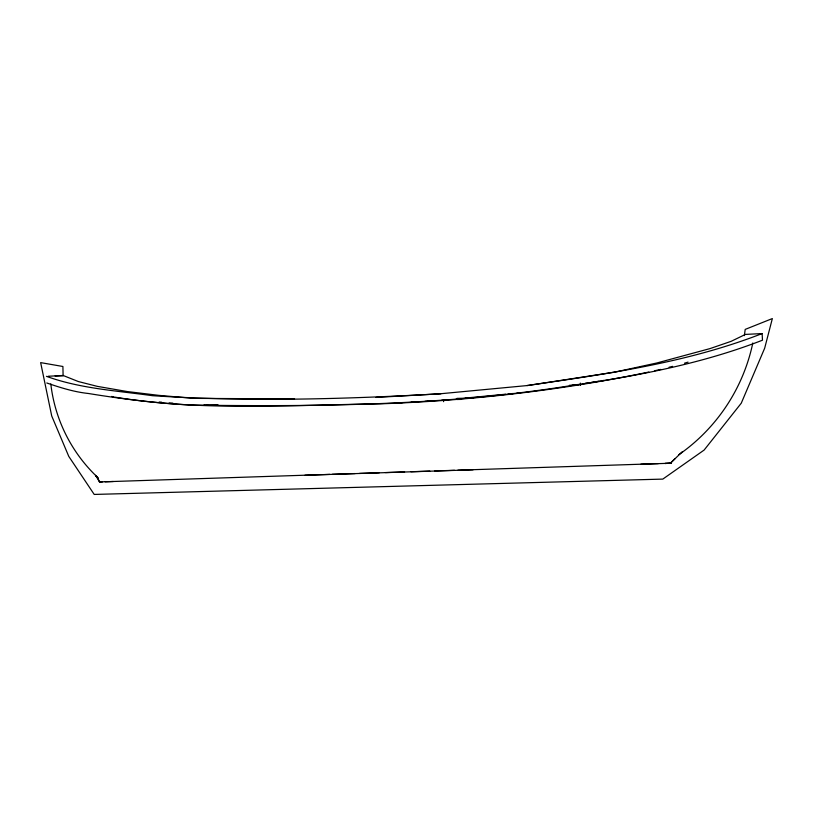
<?xml version="1.0" encoding="UTF-8"?>
<svg xmlns="http://www.w3.org/2000/svg" width="813" height="813" viewBox="0 0 813 813"><rect width="100%" height="100%" fill="white"/><g stroke="black" fill="none" stroke-linecap="round" stroke-linejoin="round"><path stroke-width="1.22" d="M744.373 335.617L745.196 329.407L772.35 318.564L764.687 348.157L741.263 403.187L704.129 450.056L662.808 479.101L94.206 494.436L68.77 456.378L51.717 415.971L40.65 362.618L62.906 366.49L63.109 375.799L55.132 375.962M682.188 451.815L670.369 463.258L664.973 463.471L671.243 463.217L670.369 463.258L674.942 458.735M571.813 385.443C636.396 376.084 701.487 363.909 762.472 340.2L762.137 333.564C687.015 362.872 606.335 373.99 526.946 385.545M684.465 363.198L688.052 362.131M669.058 367.273L672.605 366.358M648.835 372.039C560.513 390.565 470.453 400.616 380.291 403.837C292.04 404.965 202.711 411.48 115.182 397.201M654.811 370.718L660.786 369.407M577.85 384.519L572.87 385.291C447.038 405.738 319.174 406.683 192.02 405.118C157.275 403.278 122.722 399.102 88.404 393.492C74.024 391.968 60.142 387.588 46.798 382.974M585.319 383.35L589.049 382.76M591.539 382.374L594.029 381.978M596.518 381.592L599.008 381.206M601.498 380.809L603.988 380.423M441.246 400.403L443.776 400.159M456.398 398.939L458.918 398.705M465.229 398.096L505.625 394.214M508.145 393.97L513.196 393.492M516.987 393.126L519.507 392.882M376.023 397.425L439.843 393.817L528.013 385.484L614.862 372.12L656.741 363.005L710.054 348.584L731.141 341.328L745.43 334.417L762.137 333.564M440.91 393.766C344.936 399.132 248.422 402.029 152.448 395.687C116.991 390.748 80.06 388.614 46.463 376.338M397.445 402.872L402.455 402.587M411.215 402.1L418.725 401.673M424.975 401.317L432.486 400.89M48.18 376.256L63.129 375.484L78.302 381.531L97.397 386.378L127.407 391.571L158.799 395.362L193.768 398.37L294.55 398.919M102.56 481.824L99.521 481.946L95.985 475.981L98.271 478.501M473.064 469.802L304.936 475.239M97.458 477.19L99.521 481.946L329.824 474.396M332.293 474.314L355.129 473.562M359.498 473.42L379.295 472.77M385.443 472.566L404.6 471.936M410.951 471.733L429.813 471.113M434.792 470.951L454.497 470.3M457.882 470.188L671.243 463.217M640.868 464.182L658.327 463.613M105.212 481.763L113.261 481.509M569.446 385.291L577.962 385.108M456.957 398.39L472.79 398.055M457.069 399.488L461.052 399.407M207.081 405.037L218.036 404.803M203.951 405.006L207.65 405.037M159.145 401.998L161.645 402.211M169.134 402.831L172.874 403.146M111.625 396.449L113.993 396.947M50.802 383.888A152.488 152.488 0 0 0 95.538 475.361L97.286 476.977M95.538 475.361L98.017 478.156M580.34 383.096L580.391 385.433M443.573 399.681L443.624 401.673M752.818 342.984A181.746 181.746 0 0 1 678.946 454.63"/></g></svg>
